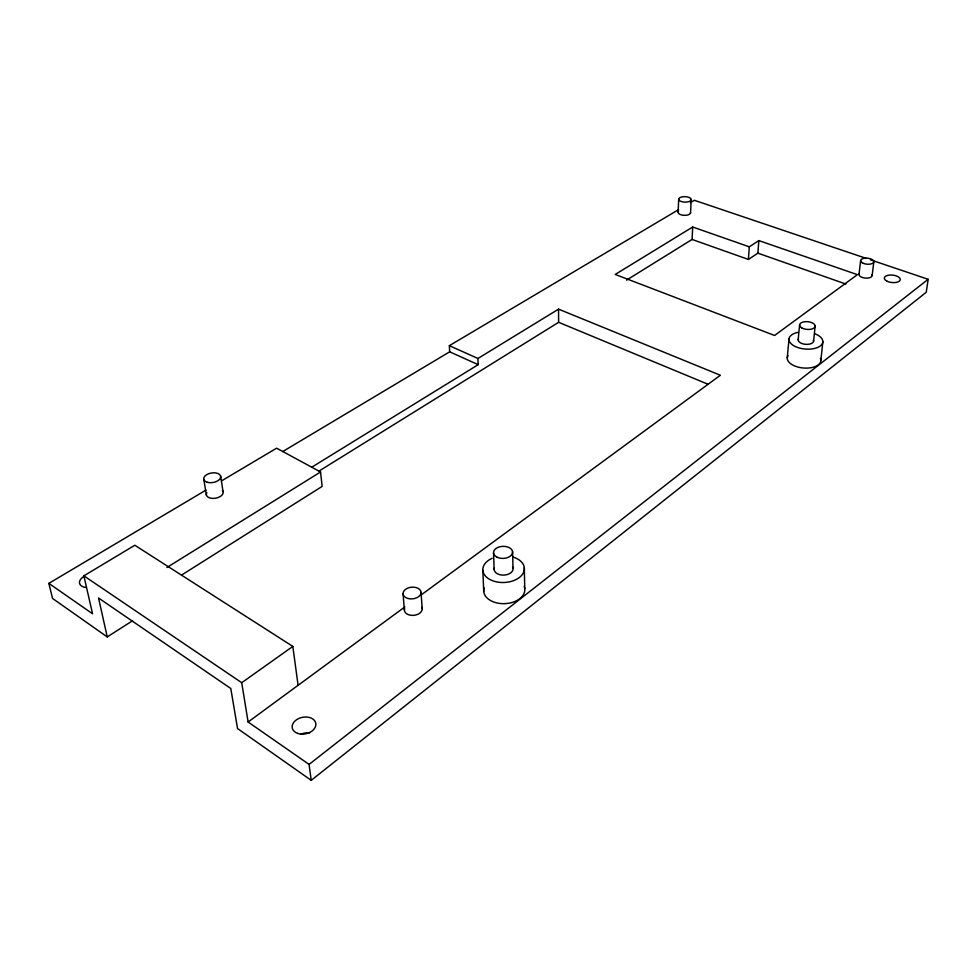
<?xml version="1.0" encoding="UTF-8"?>
<svg xmlns="http://www.w3.org/2000/svg" width="977" height="977" viewBox="0 0 977 977"><rect width="100%" height="100%" fill="white"/><g stroke="black" fill="none" stroke-linecap="round" stroke-linejoin="round"><path stroke-width="1.47" d="M678.136 212.119L678.697 198.966M690.556 212.974L691.179 199.821A6.265 2.748 1.8 0 0 682.325 196.829A6.265 2.748 1.8 0 0 681.311 201.555A6.265 2.748 1.8 0 0 691.179 199.821M626.55 280.13L692.082 239.45L692.693 227.018L749.298 246.827L758.836 240.586L857.391 274.659L774.578 335.465L615.217 274.452L692.693 227.018M692.082 239.45L748.394 259.442L749.298 246.827M748.394 259.442L757.883 253.153L758.836 240.586M787.254 357.875L788.976 339.043M798.172 339.776L799.589 324.914M813.609 341.022L815.136 326.147M820.839 360.635L822.842 341.767M858.991 274.525L860.615 260.688M872.143 275.502L873.853 261.653M870.422 259.797L928.15 279.3L926.245 292.257L311.223 780.342L237.533 728.524L230.792 688.492L98.53 597.997L107.25 636.919L132.603 620.725M311.223 780.342L309.074 764.417L928.15 279.3M309.074 764.417L248.109 722.003L404.881 606.9M420.843 595.176L720.379 375.253L558.551 309.135L477.948 358.474L449.359 345.675L449.676 351.818L282.707 451.569M248.109 722.003L241.722 682.715L292.831 646.42L134.826 545.251L83.875 575.832L92.546 613.764L48.85 583.367L205.939 490.136M181.563 575.074L322.154 486.399L320.541 471.976L276.638 448.187L221.657 480.818M166.92 567.503L320.541 471.976M319.039 471.061L558.624 322.312L708.313 384.376M311.626 467.299L478.193 364.665L477.948 358.474M449.359 345.675L678.624 209.615M690.421 202.618L694.342 200.285L866.086 258.331M757.883 253.153L845.935 284.075M449.676 351.818L478.193 364.665M83.875 575.832L241.722 682.715M107.25 636.919L52.563 598.461L48.85 583.367M203.814 479.499L206.403 495.168M220.594 475.97L223.049 491.602M292.831 646.42L298.083 685.304M403.061 593.589L404.368 610.039M421.05 592.404A9.025 5.862 -5.5 0 1 407.727 598.413A9.025 5.862 -5.5 0 1 407.397 588.264A9.025 5.862 -5.5 0 1 421.05 592.404L422.223 608.842M482.846 570.348L483.725 591.415M493.544 552.945L494.142 569.615M512.583 551.736L513.035 568.394M524.295 567.661L524.759 588.704M558.551 309.135L558.624 322.312M300.721 734.35A11.895 8.439 -11.9 0 1 309.648 732.86M85.854 587.47A11.003 6.448 -14 0 1 79.516 583.147A11.003 6.448 -14 0 1 83.924 576.43M222.39 490.466A8.537 4.873 -9.6 0 1 215.074 498.282A8.537 4.873 -9.6 0 1 206.819 492.591M690.495 212.253A6.241 2.784 1.9 0 1 683.741 215.306A6.241 2.784 1.9 0 1 678.514 211.423M524.173 586.408A20.578 13.458 -2.2 0 1 504.718 603.652A20.578 13.458 -2.2 0 1 484.128 587.898M820.375 358.339A16.853 8.695 5.1 0 1 803.509 368.011A16.853 8.695 5.1 0 1 787.999 355.689M421.869 607.34A8.952 5.886 -5.6 0 1 413.442 615.363A8.952 5.886 -5.6 0 1 404.649 608.488M871.911 274.684A6.607 3.078 5.4 0 1 865.573 278.115A6.607 3.078 5.4 0 1 859.21 273.743M512.546 566.843A9.477 6.082 -2.2 0 1 504.217 575.099A9.477 6.082 -2.2 0 1 494.313 568.028M512.681 556.939A20.786 13.348 -2.2 0 1 520.362 576.662A20.786 13.348 -2.2 0 1 488.549 578.702A20.786 13.348 -2.2 0 1 492.152 558.27M813.401 339.996A7.743 3.92 5 0 1 805.646 344.331A7.743 3.92 5 0 1 798.502 338.799M814.745 333.707A16.988 8.598 5 0 1 818.567 347.03A16.988 8.598 5 0 1 792.591 344.954A16.988 8.598 5 0 1 797.94 332.363M297.704 733.422A11.993 8.402 -11.6 0 0 315.876 724.678A11.993 8.402 -11.6 0 0 298.461 718.645A11.993 8.402 -11.6 0 0 297.704 733.422M886.737 281.071A8.036 3.737 5.9 0 0 900.049 280.35A8.036 3.737 5.9 0 0 890.071 275.038A8.036 3.737 5.9 0 0 886.737 281.071M207.332 482.296A8.598 4.836 -9.4 0 0 220.692 477.228A8.598 4.836 -9.4 0 0 208.614 473.735A8.598 4.836 -9.4 0 0 207.332 482.296M496.817 557.085A9.55 6.045 -2.1 0 0 512.437 553.312A9.55 6.045 -2.1 0 0 499.955 546.729A9.55 6.045 -2.1 0 0 496.817 557.085M862.581 263.008A6.644 3.041 5.3 0 0 873.633 262.434A6.644 3.041 5.3 0 0 865.5 258.111A6.644 3.041 5.3 0 0 862.581 263.008M801.726 327.869A7.792 3.884 4.9 0 0 814.818 327.136A7.792 3.884 4.9 0 0 805.549 321.653A7.792 3.884 4.9 0 0 801.726 327.869"/></g></svg>
